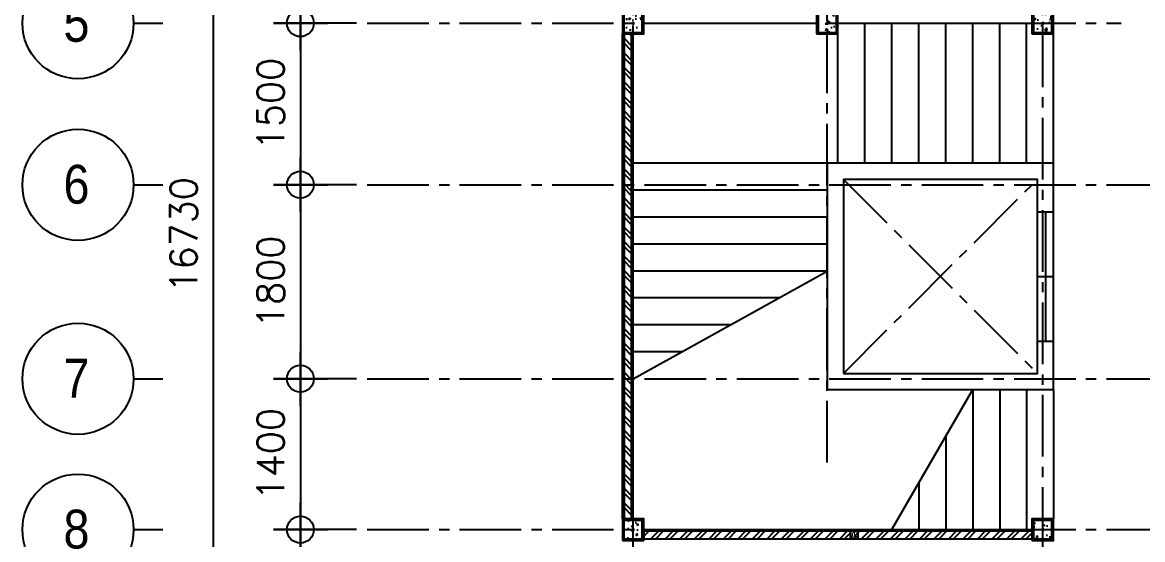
# Model space of a CAD drawing. Header units: millimetres. Extents: x 3619198 to 7257128, y 1926389 to 3866821.
# Drawn here: x 3619198 to 3629590, y 1933333 to 1938133 of the extents above; entities that cross this region are included whole.
import ezdxf
from ezdxf.enums import TextEntityAlignment as Align

# ---------------------------------------------------------------- set-up
doc = ezdxf.new("R2010")
doc.units = ezdxf.units.MM
doc.linetypes.add('CENTER2', pattern=[28.575, 19.05, -3.175, 3.175, -3.175])
for name, color, linetype in [('01', 1, 'Continuous'), ('02', 2, 'Continuous'), ('03', 3, 'Continuous'), ('05', 4, 'Continuous'), ('DIM', 1, 'Continuous'), ('e140', 5, 'Continuous'), ('GL', 253, 'CENTER2'), ('hatch', 253, 'Continuous')]:
    doc.layers.add(name, color=color, linetype=linetype)
doc.styles.add('E140', font='Cordia New.ttf', dxfattribs={"height": 0.2})
doc.styles.add('PAR-DIM', font='romans.shx')
doc.dimstyles.new('CC-100-MM', dxfattribs={"dimscale": 1000, "dimtxt": 0.25, "dimasz": 0.25, "dimexe": 0.18, "dimexo": 0.1, "dimgap": 0.15, "dimtad": 1, "dimdec": 0, "dimrnd": 0.0005, "dimzin": 0, "dimdsep": 46, "dimtxsty": 'PAR-DIM', "dimblk1": 'CEN', "dimblk2": 'CEN', "dimsah": 1, "dimcen": 2.5, "dimclrd": 1, "dimclre": 1, "dimclrt": 3, "dimadec": 1, "dimazin": 0, "dimtfac": 1, "dimtdec": 0, "dimtofl": 0, "dimtmove": 2, "dimatfit": 3, "dimldrblk": 'CEN', "dimfxl": 1, "dimtolj": 1, "dimtzin": 0, "dimarcsym": 0})

# ---------------------------------------------------------------- blocks, each defined once
blk = doc.blocks.new('C2')
at = {"layer": 'hatch'}
h = blk.add_hatch(dxfattribs=at)
h.set_pattern_fill('AR-CONC', color=256)
h.paths.add_polyline_path([(3632139, 1930805), (3632309, 1930805), (3632309, 1930975), (3632139, 1930975)])
at = {"layer": '01'}
blk.add_lwpolyline([(3632124, 1930790), (3632324, 1930790), (3632324, 1930990), (3632124, 1930990)], close=True, dxfattribs=at)
at = {"layer": '05'}
blk.add_lwpolyline([(3632139, 1930805), (3632309, 1930805), (3632309, 1930975), (3632139, 1930975)], close=True, dxfattribs=at)
for points in [[(3632224, 1930903), (3632224, 1930876)], [(3632211, 1930890), (3632238, 1930890)]]:
    blk.add_lwpolyline(points, dxfattribs=at)
blk = doc.blocks.new('CEN')
for p, q in [((0, -1), (0, 1)), ((-1, 0), (1, 0))]:
    blk.add_line(p, q)
blk.add_circle((0, 0), 0.5)
blk = doc.blocks.new('*D44')
at = {"color": 1, "lineweight": -2, "transparency": 16777216}
for p, q in [((3622297, 1940126), (3621597, 1940126)), ((3621777, 1939876), (3621777, 1938376)), ((3622297, 1938126), (3621597, 1938126))]:
    blk.add_line(p, q, dxfattribs=at)
at = {"layer": 'Defpoints', "color": 0, "transparency": 16777216}
for p in [(3622397, 1940126), (3621777, 1938126), (3622397, 1938126)]:
    blk.add_point(p, dxfattribs=at)
at = {"color": 1, "lineweight": -2, "transparency": 16777216, "xscale": 250, "yscale": 250, "zscale": 250}
for p, rotation in [((3621777, 1940126), 90), ((3621777, 1938126), 270)]:
    blk.add_blockref('CEN', p, dxfattribs=dict(at, rotation=rotation))
at = {"color": 3, "transparency": 16777216, "insert": (3621502, 1939126), "char_height": 250, "attachment_point": 5, "rotation": 90, "style": 'PAR-DIM'}
blk.add_mtext('\\A1;2000', dxfattribs=at)
blk = doc.blocks.new('*D45')
at = {"color": 1, "lineweight": -2, "transparency": 16777216}
for p, q in [((3622297, 1938126), (3621597, 1938126)), ((3621777, 1937876), (3621777, 1936876)), ((3622297, 1936626), (3621597, 1936626))]:
    blk.add_line(p, q, dxfattribs=at)
at = {"layer": 'Defpoints', "color": 0, "transparency": 16777216}
for p in [(3622397, 1938126), (3621777, 1936626), (3622397, 1936626)]:
    blk.add_point(p, dxfattribs=at)
at = {"color": 1, "lineweight": -2, "transparency": 16777216, "xscale": 250, "yscale": 250, "zscale": 250}
for p, rotation in [((3621777, 1938126), 90), ((3621777, 1936626), 270)]:
    blk.add_blockref('CEN', p, dxfattribs=dict(at, rotation=rotation))
at = {"color": 3, "transparency": 16777216, "insert": (3621502, 1937376), "char_height": 250, "attachment_point": 5, "rotation": 90, "style": 'PAR-DIM'}
blk.add_mtext('\\A1;1500', dxfattribs=at)
blk = doc.blocks.new('*D46')
at = {"color": 1, "lineweight": -2, "transparency": 16777216}
for p, q in [((3622296, 1936626), (3621597, 1936626)), ((3621777, 1936376), (3621777, 1935076)), ((3622296, 1934826), (3621597, 1934826))]:
    blk.add_line(p, q, dxfattribs=at)
at = {"layer": 'Defpoints', "color": 0, "transparency": 16777216}
for p in [(3622396, 1936626), (3621777, 1934826), (3622396, 1934826)]:
    blk.add_point(p, dxfattribs=at)
at = {"color": 1, "lineweight": -2, "transparency": 16777216, "xscale": 250, "yscale": 250, "zscale": 250}
for p, rotation in [((3621777, 1936626), 90), ((3621777, 1934826), 270)]:
    blk.add_blockref('CEN', p, dxfattribs=dict(at, rotation=rotation))
at = {"color": 3, "transparency": 16777216, "insert": (3621502, 1935726), "char_height": 250, "attachment_point": 5, "rotation": 90, "style": 'PAR-DIM'}
blk.add_mtext('\\A1;1800', dxfattribs=at)
blk = doc.blocks.new('*D47')
at = {"color": 1, "lineweight": -2, "transparency": 16777216}
for p, q in [((3622296, 1934826), (3621597, 1934826)), ((3621777, 1934576), (3621777, 1933676)), ((3622297, 1933426), (3621597, 1933426))]:
    blk.add_line(p, q, dxfattribs=at)
at = {"layer": 'Defpoints', "color": 0, "transparency": 16777216}
for p in [(3622396, 1934826), (3621777, 1933426), (3622397, 1933426)]:
    blk.add_point(p, dxfattribs=at)
at = {"color": 1, "lineweight": -2, "transparency": 16777216, "xscale": 250, "yscale": 250, "zscale": 250}
for p, rotation in [((3621777, 1934826), 90), ((3621777, 1933426), 270)]:
    blk.add_blockref('CEN', p, dxfattribs=dict(at, rotation=rotation))
at = {"color": 3, "transparency": 16777216, "insert": (3621502, 1934126), "char_height": 250, "attachment_point": 5, "rotation": 90, "style": 'PAR-DIM'}
blk.add_mtext('\\A1;1400', dxfattribs=at)
blk = doc.blocks.new('*D48')
at = {"color": 1, "lineweight": -2, "transparency": 16777216}
for p, q in [((3622296, 1933426), (3621597, 1933426)), ((3621777, 1933176), (3621777, 1931676)), ((3622296, 1931426), (3621597, 1931426))]:
    blk.add_line(p, q, dxfattribs=at)
at = {"layer": 'Defpoints', "color": 0, "transparency": 16777216}
for p in [(3622396, 1933426), (3621777, 1931426), (3622396, 1931426)]:
    blk.add_point(p, dxfattribs=at)
at = {"color": 1, "lineweight": -2, "transparency": 16777216, "xscale": 250, "yscale": 250, "zscale": 250}
for p, rotation in [((3621777, 1933426), 90), ((3621777, 1931426), 270)]:
    blk.add_blockref('CEN', p, dxfattribs=dict(at, rotation=rotation))
at = {"color": 3, "transparency": 16777216, "insert": (3621502, 1932426), "char_height": 250, "attachment_point": 5, "rotation": 90, "style": 'PAR-DIM'}
blk.add_mtext('\\A1;2000', dxfattribs=at)
blk = doc.blocks.new('*D52')
at = {"color": 1, "lineweight": -2, "transparency": 16777216}
for p, q in [((3621677, 1944526), (3620788, 1944526)), ((3620968, 1944276), (3620968, 1928046)), ((3621676, 1927796), (3620788, 1927796))]:
    blk.add_line(p, q, dxfattribs=at)
at = {"layer": 'Defpoints', "color": 0, "transparency": 16777216}
for p in [(3621777, 1944526), (3620968, 1927796), (3621776, 1927796)]:
    blk.add_point(p, dxfattribs=at)
at = {"color": 1, "lineweight": -2, "transparency": 16777216, "xscale": 250, "yscale": 250, "zscale": 250}
for p, rotation in [((3620968, 1944526), 90), ((3620968, 1927796), 270)]:
    blk.add_blockref('CEN', p, dxfattribs=dict(at, rotation=rotation))
at = {"color": 3, "transparency": 16777216, "insert": (3620693, 1936161), "char_height": 250, "attachment_point": 5, "rotation": 90, "style": 'PAR-DIM'}
blk.add_mtext('\\A1;16730', dxfattribs=at)
blk = doc.blocks.new('GRID-NO')
at = {"layer": 'e140', "color": 2}
blk.add_line((0, 0.1326), (0, -0.1225), dxfattribs=at)
blk.add_circle((0, 0.6159), 0.4834, dxfattribs=at)
at = {"layer": 'e140', "style": 'E140'}
blk.add_attdef('00', text='', height=0.4, dxfattribs=at).set_placement((0.0016, 0.6142), align=Align.MIDDLE)

msp = doc.modelspace()

# ---------------------------------------------------------------- hatches: boundary and pattern name
at = {"layer": 'hatch'}
h = msp.add_hatch(dxfattribs=at)
h.set_pattern_fill('ANSI32', color=256, scale=10, angle=90)
h.set_pattern_definition([(135, (5552919.33, -1694473.32), (-67.351921, -67.351921), []), (135, (5552919.33, -1694428.42), (-67.351921, -67.351921), [])])
h.paths.add_polyline_path([(3624848.8, 1933525.5), (3624848.8, 1938025.5), (3624778.8, 1938025.5), (3624778.8, 1933525.5)])
h = msp.add_hatch(dxfattribs=at)
h.set_pattern_fill('ANSI32', color=256, scale=10)
h.set_pattern_definition([(45, (-2735, 5270), (-67.351921, 67.351921), []), (45, (-2690.1, 5270), (-67.351921, 67.351921), [])])
h.paths.add_polyline_path([(3624963.8, 1933340.5), (3626878.8, 1933340.5), (3626878.8, 1933410.5), (3624963.8, 1933410.5)])
h = msp.add_hatch(dxfattribs=at)
h.set_pattern_fill('AR-CONC', color=256, scale=0.3)
h.set_pattern_definition([(50, (-1050, 5270), (54.6554007, -4.78172566), [5.715, -62.865]), (355, (-1050, 5270), (-10.5730264, 57.3170536), [4.572, -50.29217525]), (100.4514447, (-1045.445, 5269.6), (44.0823741, 52.5353256), [4.85700264, -53.4270734]), (46.1842, (-1050, 5285.24), (81.3237123, -12.6126984), [8.5725, -94.2975]), (96.6355576, (-1043.22, 5284.19), (71.2212402, 74.2278374), [7.285507, -80.1406824]), (351.1841512, (-1050, 5285.24), (71.2212402, 74.2278374), [6.8579901, -75.4379196]), (21, (-1042.38, 5281.43), (45.4843174, -30.67955946), [5.715, -62.865]), (326, (-1042.38, 5281.43), (18.5406085, 55.2563898), [4.572, -50.292]), (71.451445, (-1038.59, 5278.873), (64.0249258, 24.57683067), [4.85700264, -53.4269813]), (37.5, (-1050, 5270), (0.926580975, 25.36651166), [0, -49.6824, 0, -51.054, 0, -50.4825]), (7.5, (-1050, 5270), (20.04589875, 30.05417245), [0, -29.1084, 0, -48.5394, 0, -19.2405]), (327.5, (-1066.993, 5270), (40.67717855, -1.7186232), [0, -19.05, 0, -59.436, 0, -78.867]), (317.5, (-1074.613, 5270), (44.43875442, 7.6279473), [0, -24.765, 0, -39.4716, 0, -56.007])])
h.paths.add_polyline_path([(3626878.8, 1933340.5), (3626948.8, 1933340.5), (3626948.8, 1933410.5), (3626878.8, 1933410.5)])
h = msp.add_hatch(dxfattribs=at)
h.set_pattern_fill('ANSI32', color=256, scale=10)
h.set_pattern_definition([(45, (-1050, 5270), (-67.351921, 67.351921), []), (45, (-1005.1, 5270), (-67.351921, 67.351921), [])])
h.paths.add_polyline_path([(3626948.8, 1933340.5), (3628563.8, 1933340.5), (3628563.8, 1933410.5), (3626948.8, 1933410.5)])

# ---------------------------------------------------------------- linework, layer by layer
at = {"layer": '01'}
for points in [[(3624963.8, 1938125.5), (3626563.8, 1938125.5)], [(3626763.8, 1938125.5), (3628563.8, 1938125.5)], [(3624763.8, 1933525.5), (3624763.8, 1938025.5)], [(3624863.8, 1933525.5), (3624863.8, 1938025.5)], [(3628688.8, 1936375.5), (3628688.8, 1935175.5)], [(3628613.8, 1935775.5), (3628763.8, 1935775.5)], [(3624963.8, 1933425.5), (3628563.8, 1933425.5)]]:
    msp.add_lwpolyline(points, dxfattribs=at)
at = {"layer": '02'}
for points in [[(3624848.8, 1933525.5), (3624848.8, 1938025.5), (3624778.8, 1938025.5), (3624778.8, 1933525.5)], [(3624963.8, 1933340.5), (3626878.8, 1933340.5), (3626878.8, 1933410.5), (3624963.8, 1933410.5)], [(3626948.8, 1933340.5), (3628563.8, 1933340.5), (3628563.8, 1933410.5), (3626948.8, 1933410.5)]]:
    msp.add_lwpolyline(points, close=True, dxfattribs=at)
for points in [[(3624863.8, 1934825.5), (3626663.8, 1935825.5)], [(3627263.8, 1933425.5), (3628013.8, 1934725.5)]]:
    msp.add_lwpolyline(points, dxfattribs=at)
at = {"layer": '03'}
for points in [[(3626663.8, 1934725.5), (3628763.8, 1934725.5), (3628763.8, 1936825.5), (3626663.8, 1936825.5)], [(3626813.8, 1934875.5), (3628613.8, 1934875.5), (3628613.8, 1936675.5), (3626813.8, 1936675.5)], [(3626878.8, 1933340.5), (3626948.8, 1933340.5), (3626948.8, 1933410.5), (3626878.8, 1933410.5)]]:
    msp.add_lwpolyline(points, close=True, dxfattribs=at)
for points in [[(3628613.8, 1936375.5), (3628763.8, 1936375.5)], [(3628613.8, 1935175.5), (3628763.8, 1935175.5)]]:
    msp.add_lwpolyline(points, dxfattribs=at)
at = {"layer": 'GL', "ltscale": 30}
for points in [[(3624863.8, 1926388.7), (3624863.8, 1947952.6)], [(3626663.8, 1934048.2), (3626663.8, 1947952.6)], [(3628663.8, 1926388.7), (3628663.8, 1947952.6)], [(3622396.8, 1938125.5), (3629391, 1938125.5)], [(3622396.8, 1936625.5), (3639065.8, 1936625.5)], [(3626813.8, 1936675.5), (3628613.8, 1934875.5)], [(3626813.8, 1934875.5), (3628613.8, 1936675.5)], [(3622396.8, 1934825.5), (3639065.8, 1934825.5)], [(3622396.8, 1933425.5), (3639065.8, 1933425.5)]]:
    msp.add_lwpolyline(points, dxfattribs=at)
at = {"layer": 'hatch'}
for points in [[(3626763.8, 1936825.5), (3626763.8, 1938125.5)], [(3627013.8, 1936825.5), (3627013.8, 1938125.5)], [(3627263.8, 1936825.5), (3627263.8, 1938125.5)], [(3627513.8, 1936825.5), (3627513.8, 1938125.5)], [(3627763.8, 1936825.5), (3627763.8, 1938125.5)], [(3628013.8, 1936825.5), (3628013.8, 1938125.5)], [(3628263.8, 1936825.5), (3628263.8, 1938125.5)], [(3628513.8, 1936825.5), (3628513.8, 1938125.5)], [(3628763.8, 1936825.5), (3628763.8, 1938025.5)], [(3626663.8, 1936825.5), (3624863.8, 1936825.5)], [(3626663.8, 1936575.5), (3624863.8, 1936575.5)], [(3626663.8, 1936325.5), (3624863.8, 1936325.5)], [(3626663.8, 1936075.5), (3624863.8, 1936075.5)], [(3626663.8, 1935825.5), (3624863.8, 1935825.5)], [(3626213.8, 1935575.5), (3624863.8, 1935575.5)], [(3625763.8, 1935325.5), (3624863.8, 1935325.5)], [(3625313.8, 1935075.5), (3624863.8, 1935075.5)], [(3628013.8, 1934725.5), (3628013.8, 1933425.5)], [(3628263.8, 1934725.5), (3628263.8, 1933425.5)], [(3628513.8, 1934725.5), (3628513.8, 1933425.5)], [(3628763.8, 1934725.5), (3628763.8, 1933525.5)], [(3627763.8, 1934292.2), (3627763.8, 1933425.5)], [(3627513.8, 1933858.8), (3627513.8, 1933425.5)]]:
    msp.add_lwpolyline(points, dxfattribs=at)

# ---------------------------------------------------------------- block references
for p in [(-7360.3, 7235.6), (-5560.3, 7235.6), (-3560.3, 7235.6), (-7360.3, 2535.6), (-3560.3, 2535.6)]:
    msp.add_blockref('C2', p)
at = {"layer": 'DIM', "linetype": 'Continuous'}
ref = msp.add_blockref('GRID-NO', (3620370.5, 1938125.5), dxfattribs=dict(at, xscale=1066.666666666667, yscale=1066.666666666667, zscale=2133.333333333333, rotation=90.00000000000001))
ref.add_attrib('00', '5', dxfattribs={"layer": 'e140', "height": 360, "style": 'E140', "width": 0.9}).set_placement((3619699.4, 1938130.8), align=Align.MIDDLE)
ref = msp.add_blockref('GRID-NO', (3620370.5, 1936625.5), dxfattribs=dict(at, xscale=1066.666666666667, yscale=1066.666666666667, zscale=2133.333333333333, rotation=90.00000000000001))
ref.add_attrib('00', '6', dxfattribs={"layer": 'e140', "height": 360, "style": 'E140', "width": 0.9}).set_placement((3619699.4, 1936630.8), align=Align.MIDDLE)
ref = msp.add_blockref('GRID-NO', (3620370.5, 1934825.5), dxfattribs=dict(at, xscale=1066.666666666667, yscale=1066.666666666667, zscale=2133.333333333333, rotation=90.00000000000001))
ref.add_attrib('00', '7', dxfattribs={"layer": 'e140', "height": 360, "style": 'E140', "width": 0.9}).set_placement((3619699.4, 1934830.8), align=Align.MIDDLE)
ref = msp.add_blockref('GRID-NO', (3620370.5, 1933425.5), dxfattribs=dict(at, xscale=1066.666666666667, yscale=1066.666666666667, zscale=2133.333333333333, rotation=90.00000000000001))
ref.add_attrib('00', '8', dxfattribs={"layer": 'e140', "height": 360, "style": 'E140', "width": 0.9}).set_placement((3619699.4, 1933430.8), align=Align.MIDDLE)

# ---------------------------------------------------------------- dimensions: what is measured, and where the dimension line sits
for base, p1, p2, picture, middle in [((3620967.9, 1927795.5), (3621776.6, 1944525.5), (3621776.2, 1927795.5), '*D52', (3620692.9, 1936160.5)), ((3621776.6, 1938125.5), (3622396.8, 1940125.5), (3622396.8, 1938125.5), '*D44', (3621501.6, 1939125.5)), ((3621776.6, 1936625.5), (3622396.8, 1938125.5), (3622396.8, 1936625.5), '*D45', (3621501.6, 1937375.5)), ((3621776.6, 1934825.5), (3622396.1, 1936625.5), (3622396.1, 1934825.5), '*D46', (3621501.6, 1935725.5)), ((3621776.6, 1933425.5), (3622396.1, 1934825.5), (3622396.8, 1933425.5), '*D47', (3621501.6, 1934125.5)), ((3621776.6, 1931425.5), (3622396.1, 1933425.5), (3622396.1, 1931425.5), '*D48', (3621501.6, 1932425.5))]:
    dim = msp.add_linear_dim(base=base, p1=p1, p2=p2, angle=90, dimstyle='CC-100-MM')
    dim.commit()
    dim.dimension.update_dxf_attribs({"geometry": picture, "text_midpoint": middle})

doc.saveas('drawing.dxf')
